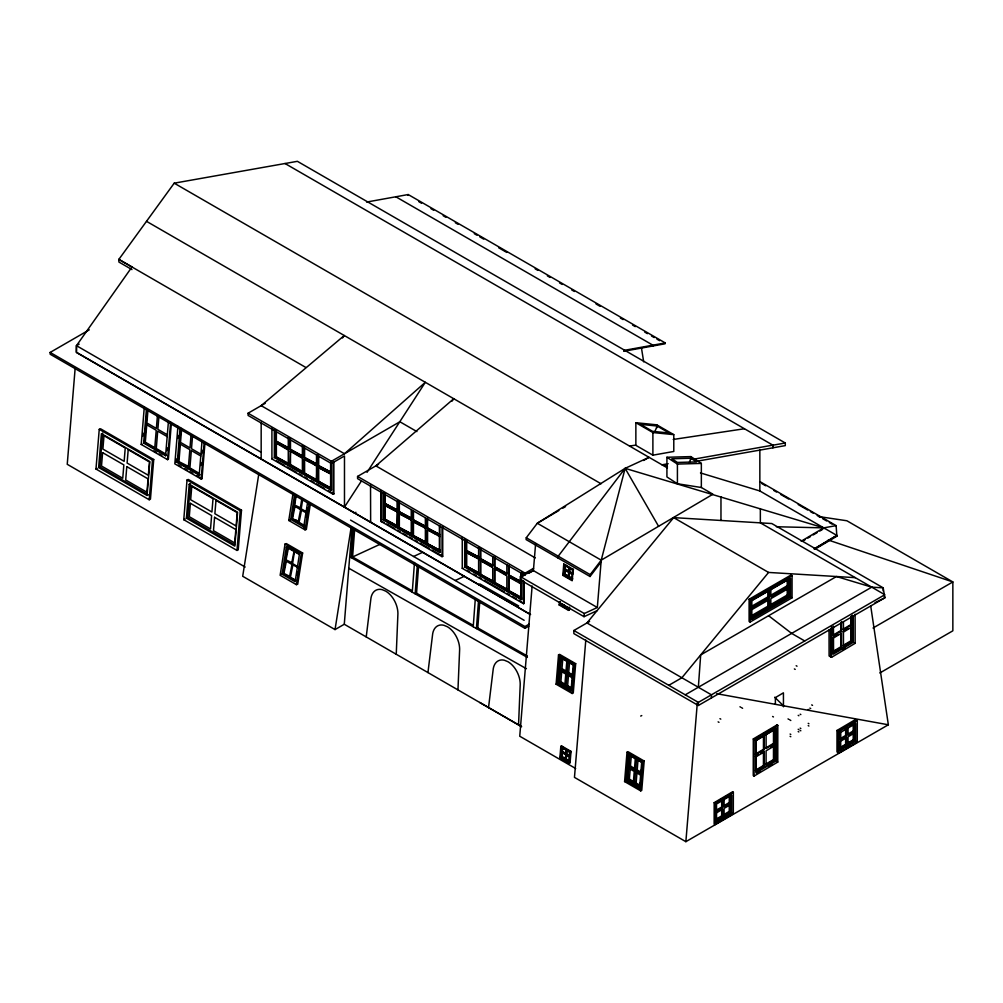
<?xml version="1.0" encoding="UTF-8"?>
<svg xmlns="http://www.w3.org/2000/svg" width="1003" height="1003" viewBox="0 0 1003 1003"><rect width="100%" height="100%" fill="white"/><g stroke="black" fill="none" stroke-linecap="round" stroke-linejoin="round"><path stroke-width="1.5" d="M714.174 802.663L714.149 824.14L714.926 824.579L733.318 813.709L733.343 792.232L732.566 791.793L714.174 802.663L714.951 803.102L733.343 792.232M714.926 824.579L714.951 803.102M716.543 821.733L716.518 804.017L731.714 795.078L731.701 812.769L716.543 821.733L715.766 821.294L715.791 803.591M721.684 815.865L721.696 808.731L722.611 809.258L722.611 816.392L716.506 819.99L715.578 819.476L721.684 815.865L722.611 816.392M722.624 800.407L722.624 807.54L716.518 811.151L715.59 810.625L721.696 807.014L721.696 801.309M724.103 799.541L724.091 806.663L730.197 803.064L730.197 795.931M723.163 815L729.256 811.389L729.269 804.256M723.163 806.149L729.269 802.538L729.281 795.404M730.184 811.903L730.197 804.782L724.091 808.393L724.078 815.514L730.184 811.903L729.256 811.389M715.766 821.294L730.924 812.33L730.936 794.639L717.045 802.851M753.291 738.948L753.253 775.607L754.08 776.071L777.776 762.067L777.814 725.407L776.986 724.943L753.291 738.948L754.118 739.412L777.814 725.407M754.08 776.071L754.118 739.412M755.372 770.304L763.446 765.527L763.459 751.598L764.136 751.987L764.123 765.916L756.049 770.693L756.061 756.764L764.136 751.987M755.384 754.093L763.459 749.329L763.471 735.4M764.148 749.705L764.161 735.776L756.074 740.553L756.061 754.482L764.148 749.705L763.459 749.329M765.402 764.374L773.476 759.61L773.489 745.68L774.166 746.056L774.153 759.986L766.079 764.762L766.091 750.833L774.166 746.056M765.414 748.175L773.489 743.399L773.501 729.469M774.166 743.787L774.191 729.858L766.104 734.622L766.091 748.551L774.166 743.787L773.489 743.399M756.412 771.62L775.131 760.55L775.169 728.14M775.958 761.026L775.983 728.604L755.936 740.465L755.898 772.874L775.958 761.026L775.131 760.55M776.986 724.943L776.949 761.603L777.776 762.067M836.991 730.46L836.978 751.949L838.872 753.015L857.264 742.145L857.289 720.668L855.396 719.59L836.991 730.46L838.897 731.538L857.289 720.668M838.094 752.576L838.119 731.099L856.512 720.229M838.872 753.015L838.897 731.538M840.489 750.169L840.514 732.478L855.672 723.514L855.647 741.217L840.489 750.169L839.712 749.73L854.869 740.778L854.895 723.075M839.524 747.912L845.629 744.301L845.642 737.18M839.536 739.061L845.642 735.45L845.654 728.328M846.557 744.828L846.57 737.694L840.464 741.305L840.451 748.439L846.557 744.828L845.629 744.301M839.737 732.027L840.514 732.478L840.464 739.587L846.57 735.976L846.57 728.855M847.109 743.436L853.214 739.825L853.214 732.704L854.142 733.218L854.13 740.352L848.036 743.95L847.109 743.436L847.109 737.732M848.036 743.95L848.036 736.829L854.142 733.218M848.049 727.977L848.036 735.111L854.142 731.5L854.155 724.367L853.227 723.853L853.214 730.974L848.337 733.857M853.754 738.672L853.754 734.246M853.766 729.82L853.766 725.395M529.421 613.986L76.353 352.404L76.466 345.671L131.97 266.974L118.893 259.426L305.79 367.437M396.248 654.257L397.852 615.265A19.157 12.099 65.2 0 0 385.666 591.106L382.105 589.639A19.157 12.099 65.2 0 0 370.771 599.631L366.233 636.93M457.97 689.901L459.575 650.897A19.157 12.099 65.2 0 0 447.376 626.737L443.827 625.27A19.157 12.099 65.2 0 0 432.494 635.263L427.955 672.562M518.551 724.868L520.156 685.876A19.157 12.099 65.2 0 0 507.957 661.717L504.409 660.25A19.157 12.099 65.2 0 0 493.075 670.242L488.536 707.541M698.351 687.268L700.683 654.921L836.477 576.524L871.745 587.156L883.192 587.846L884.822 597.826L698.351 705.485L573.866 633.62L573.866 630.511L589.601 621.421M479.76 702.476L521.648 726.686L344.28 624.255L335.04 629.583L242.701 576.274L258.736 474.406M344.28 624.255L352.028 527.754M353.395 528.543L351.213 557.605L380.388 544.14M354.661 529.258L352.58 556.978L412.271 590.805M412.258 592.196L414.49 562.52M417.273 565.73L415.167 593.839L416.558 593.224L473.278 625.37M416.558 593.224L418.627 565.617M473.215 626.737L475.297 599.017M478.506 600.86L476.425 628.555L477.792 627.928L527.377 656.025M477.792 627.928L479.76 601.75M75.162 368.164L67.239 464.301L245.183 567.046M95.975 469.028L99.247 429.334L100.501 428.757L153.722 459.499L150.45 499.181L149.209 499.757L95.975 469.028L97.216 468.451M98.633 467.511L101.416 433.635L149.836 461.581L147.04 495.457L98.633 467.511L99.874 466.934L148.281 494.88L147.04 495.457M99.874 466.934L102.67 433.058M171.363 423.341L168.404 459.249L167.539 459.637L141.21 444.442L144.307 406.98M142.727 436.242L142.978 433.12M143.63 443.063L144.495 442.662L166.423 455.324L165.558 455.726L143.63 443.063L146.413 409.262M144.495 442.662L147.153 410.403M147.98 409.939L146.902 422.99L156.368 428.457L157.446 415.405M149.209 499.757L152.481 460.076L153.722 459.499M158.938 416.27L157.86 429.322L167.338 434.788M165.558 455.726L168.416 421.736M166.799 450.723L167.062 447.639M167.539 459.637L170.623 422.175M177.932 426.388L174.835 463.85L201.164 479.045L202.017 478.657L204.988 442.749M175.826 461.894L176.089 458.772M177.757 438.474L178.02 435.352M177.255 462.471L178.108 462.07L200.048 474.732L199.183 475.134L177.255 462.471L180.038 428.67M178.108 462.07L180.904 428.268M181.593 429.347L180.515 442.398L189.993 447.865L191.059 434.813M183.762 519.704L187.034 480.011L188.276 479.447L241.51 510.176L238.238 549.87L236.984 550.434L183.762 519.704L185.003 519.128M188.401 467.072L189.843 449.67L180.364 444.204L178.935 461.606L189.078 466.759M192.563 435.678L191.485 448.73L200.951 454.196M186.408 518.187L189.203 484.311L190.445 483.734L187.649 517.611L186.408 518.187L234.815 546.134L237.611 512.27L189.203 484.311M199.183 475.134L202.029 441.144M200.801 465.517L201.051 462.446M201.816 453.231L202.067 450.159M201.164 479.045L204.123 443.15M236.984 550.434L240.256 510.753L241.51 510.176M643.638 460.49L649.029 457.305L625.132 468.351L601.223 560.163L597.324 607.505L533.395 570.607L520.381 576.612L520.118 579.784L584.047 616.682L597.061 610.677M815.627 548.779L836.853 536.241L836.138 525.635L823.764 527.866L625.132 468.351L537.307 523.253L526.274 537.746L526.124 539.589L590.04 576.499L601.073 562.006M532.129 586.003L519.742 736.227L575.672 768.511M535.627 543.601L533.395 570.607L528.669 573.327M558.082 558.044L558.232 556.189L625.132 468.351L658.582 526.299M569.591 607.179L569.353 610L568.538 610.376L559.16 604.959L559.398 602.139M560.025 601.762L559.787 604.608L568.024 609.36M560.213 601.762L559.975 604.583L569.353 610M563.46 574.982L564.275 574.606L572.512 579.37L571.697 579.747L563.46 574.982L564.275 565.053L572.525 569.804L573.34 569.428M564.275 574.606L565.09 564.676M564.664 574.393L568.563 576.148L564.664 574.393L565.479 570.043L568.902 572.023L568.676 574.769M569.202 568.425L568.488 571.397L565.065 569.428L565.404 565.291L567.685 566.607M556.101 684.209L558.521 654.846L559.574 654.357L575.684 663.66L573.265 693.023L572.211 693.512L556.101 684.209L557.154 683.72M565.14 574.167L565.479 570.043M565.065 569.428L565.893 565.065M557.555 683.382L559.712 657.191L560.765 656.714L558.596 682.893L557.555 683.382L571.02 691.155L573.189 664.976L559.712 657.191M559.26 682.516L560.213 670.857L565.767 674.066L564.802 685.713L559.26 682.516L560.878 681.764L565.316 684.322M560.338 669.427L561.291 657.767L566.845 660.977L565.88 672.624L560.338 669.427L561.968 668.675L566.407 671.233M568.087 576.374L568.902 572.023M568.488 571.397L568.826 567.272M572.199 578.744L568.776 576.775L569.115 572.638L571.886 573.741M569.19 571.798L573.089 573.553L569.19 571.798L570.005 567.447M568.776 576.775L569.591 572.425M569.666 571.585L569.892 568.826M560.878 681.764L561.843 670.104M561.968 668.675L562.808 658.482M568.538 610.376L568.776 607.555M571.697 579.747L572.525 569.804M572.613 573.779L573.428 569.428M560.827 746.357L559.9 757.666L569.278 763.082L570.093 762.706L571.02 751.397L561.642 745.981L560.827 746.357L570.206 751.774L571.02 751.397M572.262 680.861L571.547 689.613L565.993 686.403L566.958 674.756L572.5 677.953M573.227 669.239L572.625 676.524L567.071 673.314L568.037 661.667L573.578 664.864M570.093 762.706L560.527 757.315L561.341 747.373L569.579 752.125L570.494 751.749L569.93 757.428M560.94 754.469L561.642 745.981M560.527 757.315L561.329 756.939L562.044 748.414M561.718 756.713L562.533 752.363L565.955 754.344L565.617 758.469L561.718 756.713L565.617 758.469M562.131 751.749L562.946 747.398L562.131 751.749L565.554 753.717L566.256 750.745M565.993 686.403L567.623 685.651L568.588 674.003M567.071 673.314L568.701 672.562L569.541 662.369M562.194 756.5L562.533 752.363M565.14 758.694L565.955 754.344M565.554 753.717L566.369 749.366M565.842 759.095L569.742 760.851L565.842 759.095L566.181 754.958L568.939 756.061M566.244 754.118L570.155 755.873L566.244 754.118L567.071 749.768M566.319 758.87L566.657 754.745M566.733 753.905L566.958 751.147M572.211 693.512L574.631 664.149L575.684 663.66M569.579 752.125L568.764 762.067L569.579 761.691L561.329 756.939M569.666 756.099L570.017 751.974L566.595 749.993M569.278 763.082L570.206 751.774M584.047 616.682L584.298 613.523L597.324 607.505M590.04 576.499L590.19 574.644L601.223 560.163L712.945 494.216L701.348 487.508L677.414 483.747L666.92 476.939L666.92 457.268L690.854 456.603L701.348 463.411L701.348 487.508M585.79 640.102L574.468 777.375L685.864 841.68L888.345 724.78L870.717 605.937M624.593 781.575L627.013 752.212L628.066 751.723L644.177 761.026L641.757 790.389L640.704 790.878L624.593 781.575L625.646 781.086M626.035 780.748L628.191 754.569L629.245 754.08L627.088 780.259L626.035 780.748L639.513 788.534L640.566 788.045L627.088 780.259M627.74 779.883L628.705 768.235L634.247 771.432L633.294 783.092L627.74 779.883L629.37 779.13L634.924 782.34M628.818 766.793L629.784 755.146L635.338 758.343L634.372 770.003L628.818 766.793L630.448 766.041L634.886 768.611M629.37 779.13L630.335 767.483M630.448 766.041L631.288 755.848M640.39 782.603L640.027 786.979L634.485 783.782L635.438 772.122L640.992 775.332L640.754 778.24M641.469 769.514L641.105 773.89L635.563 770.68L636.529 759.033L642.07 762.23L641.832 765.151M634.485 783.782L636.115 783.03L637.068 771.37M635.563 770.68L637.193 769.94L638.033 759.735M639.513 788.534L641.669 762.343L642.722 761.866M640.704 790.878L643.124 761.515L644.177 761.026M685.864 841.68L697.323 702.852M285.053 544.065L280.138 575.283L296.399 584.661L297.715 584.21L302.63 552.992L286.382 543.613L285.053 544.065L301.314 553.455L302.63 552.992M310.328 504.12L306.354 529.396L305.037 529.847L288.776 520.469L292.989 493.714M282.069 574.205L286.356 547.011L287.673 546.547L283.398 573.741L282.069 574.205L295.108 581.727L299.383 554.534L286.356 547.011M290.707 519.391L292.023 518.927L305.062 526.45L303.733 526.914L290.707 519.391L294.506 495.219M292.023 518.927L295.835 494.755M290.118 576.512L283.924 573.453L286.457 560.752M292.262 562.909L286.056 559.85L288.588 547.149M295.371 519.742L298.756 521.698L292.55 518.639L295.083 505.938M300.887 508.095L294.694 505.036L296.224 495.319M289.554 576.7L292.086 563.999M291.697 563.109L294.23 550.409M298.192 521.886L300.724 509.185M300.323 508.295L301.853 498.566M296.073 580.461L290.431 577.214L292.964 564.513M298.217 566.871L292.575 563.611L294.543 551.111L299.057 553.719M304.699 525.647L299.07 522.4L301.602 509.7M306.843 512.057L301.201 508.797L302.743 499.08M303.733 526.914L307.545 502.741M296.951 574.907L297.389 572.136M306.015 517.322L306.454 514.539M307.068 510.665L307.495 507.882M296.399 584.661L301.314 553.455M305.037 529.847L309.25 503.092M335.04 629.583L351.088 527.728M407.995 195.409L408.208 194.544L665.252 342.938L665.027 343.803L623.741 351.276M689.312 462.646L690.791 458.233L696.458 461.919L677.476 462.446L671.809 458.772L690.791 458.233M654.909 431.616L657.103 426.024L669.202 433.008L652.552 431.328L640.453 424.344L657.103 426.024M361.143 481.415L344.48 507.067L344.48 455.976L331.391 463.524L248.08 415.43L248.08 413.211L265.218 403.319M367.035 472.338L425.322 382.306L344.48 453.757L261.169 405.651L344.28 335.516L342.487 337.973M118.793 259.476L174.209 183.173L297.389 161.32L785.286 443L785.286 445.62L696.458 461.305M451.977 401.187L453.77 398.718L375.849 465.868L535.301 557.931M883.192 590.955L883.192 587.846L771.796 523.541L673.652 517.623L586.956 622.951L711.428 694.816L711.428 697.925M855.271 577.653L768.574 572.437L681.877 677.765L668.8 685.312M814.298 549.042L836.853 535.426L759.848 490.969L700.47 472.927M832.753 635.338L840.815 630.561L840.802 622.8M850.807 616.87L850.82 624.618L842.758 629.395L843.448 629.784L851.497 624.994L851.484 615.692M841.479 621.634L841.492 630.937L833.443 635.726L833.418 626.399M834.107 636.83L838.132 634.435M844.112 630.887L848.137 628.492M833.468 651.963L833.443 638.008L841.504 633.219L841.53 647.173L833.468 651.963L832.791 651.574L840.84 646.797L840.815 632.843M843.473 646.02L843.448 632.066L851.509 627.276L851.534 641.23L843.473 646.02L842.796 645.631L850.857 640.854L850.82 626.9M832.503 653.68L852.512 641.795L852.462 615.228M853.29 615.98L853.34 642.259L833.33 654.144L833.28 626.311M842.507 649.856L845.14 648.302M829.042 629.972L829.092 655.987L831.525 657.341L855.158 643.312L855.095 614.237M558.847 510.54L537.307 523.253L601.223 560.163M562.884 508.157L565.567 506.565M801.171 541.219L823.764 527.866L823.764 528.694M802.538 541.231L805.196 539.664M807.854 538.097L810.499 536.53M813.157 534.963L817.132 532.606M819.79 531.038L822.435 529.471M814.26 548.766L836.853 535.426L836.853 536.241M756.438 739.198L760.45 736.829M763.133 735.249L765.803 733.669M768.474 732.09L772.486 729.72M755.397 740.164L758.092 738.584M765.427 734.246L768.122 732.654M755.384 756.375L758.08 754.783M760.763 753.19L763.459 751.598M770.793 747.273L773.489 745.68M757.202 773.275L759.835 771.721M769.05 766.267L771.683 764.712M849.842 726.059L852.362 724.567M722.611 809.258L716.518 812.869L715.59 812.342M841.128 747.611L844.915 745.367M847.435 743.875L852.487 740.891M715.465 823.363L719.402 821.031M722.035 819.476L724.655 817.934M727.288 816.379L729.908 814.825M847.297 747.147L849.917 745.593M528.819 626.123L524.97 628.342L50.15 354.209L50.15 352.429L89.292 329.824M530.6 614.538L76.466 352.341L76.466 345.671L79.174 344.117M275.838 430.287L275.838 440.981L288.814 447.865M271.913 428.156L271.913 458.923L272.59 458.534M274.333 457.544L274.998 457.155L331.454 489.74L330.789 490.128L274.333 457.544L274.333 429.159M275.838 456.666L288.275 463.85L288.275 450.096L275.838 442.912L275.838 456.666L288.814 463.549M289.955 438.436L289.955 449.131L302.919 456.014M289.955 451.062L302.392 458.246L302.392 471.999L289.955 464.815L290.481 450.761L290.481 464.514L302.919 471.698M304.059 446.586L304.059 457.28L317.036 464.163L317.036 454.986M313.3 463.938L317.036 466.094L316.509 480.149L304.059 472.965L304.059 459.211L310.817 462.496M304.059 457.28L317.036 464.163M304.059 472.965L317.036 479.848M304.059 459.211L317.036 466.094M318.177 454.735L318.177 465.43L331.153 472.313L331.153 463.135M318.177 467.36L331.153 474.231L330.626 488.298L318.177 481.114L318.177 467.36L329.912 473.516M248.08 413.211L331.391 461.305L399.884 421.761L416.897 431.591M318.177 465.43L331.153 472.313M318.177 481.114L331.153 487.997M357.569 476.425L525.121 573.164L525.121 575.383L357.569 478.644L357.569 476.425L378.557 464.301M271.913 458.923L333.197 494.303L333.874 493.915L333.874 461.606M384.701 494.178L384.701 503.356L397.677 510.226L397.677 501.061M384.701 505.286L397.677 512.157L397.15 526.224L384.701 519.04L384.701 505.286L396.436 511.442M370.646 522.187L370.533 485.088M384.701 503.356L397.677 510.226M380.789 490.517L380.789 521.297L384.124 522.45M383.196 493.025L383.196 519.905L383.873 519.516L440.33 552.114M384.701 519.04L397.677 525.911M398.818 511.505L411.794 518.375L398.818 511.505L398.818 502.327M398.818 527.189L411.794 534.06L398.818 527.189L398.818 513.436L410.54 519.592M398.818 513.436L411.794 520.306M412.935 519.654L425.899 526.525L412.935 519.654L412.935 510.477M412.935 535.339L425.899 542.209L412.935 535.339L412.935 521.573L420.921 525.585M412.935 521.573L425.899 528.456L423.416 527.026M427.052 527.791L440.016 534.674L427.052 527.791L427.052 518.626M427.052 543.476L440.016 550.359L427.052 543.476L427.052 529.722L440.016 536.605L437.534 535.163M380.789 521.297L442.06 556.678L442.737 556.289L442.737 527.051M466.182 550.396L479.158 557.267L466.182 550.396L466.182 541.219M466.182 552.327L479.158 559.198L466.182 552.327L466.182 566.081L479.158 572.951L466.182 566.081M462.258 537.558L462.258 568.337L462.935 567.949M464.677 538.561L464.677 566.946L465.342 566.557L521.798 599.155L521.798 579.734M480.299 549.368L480.299 558.546L493.263 565.416M480.299 560.476L492.736 567.66L492.736 581.414L480.299 574.23L480.299 560.476L492.022 566.632M480.299 574.23L493.263 581.101M494.404 557.518L494.404 566.695L507.38 573.566M494.404 568.613L506.854 575.797L506.854 589.563L494.404 582.379L494.404 568.613L497.425 569.754M494.404 582.379L507.38 589.25M508.521 565.667L508.521 574.844L521.497 581.715M508.521 576.763L520.971 583.947L520.971 597.7L508.521 590.516L508.521 576.763L516.52 580.775M525.121 573.164L533.596 568.275M508.521 590.516L521.497 597.399M464.677 566.946L521.134 599.543L521.798 599.155M462.258 568.337L523.541 603.718L524.218 603.33L524.218 581.778M50.15 352.429L524.97 626.562L528.97 624.255M749.103 599.242L791.041 575.02L792.057 575.609L792.057 597.826L750.106 622.036L749.103 621.459L749.103 599.242L750.106 599.819L792.057 575.609M750.658 600.145L751.673 600.722L790.489 578.305L790.489 596.923L751.673 619.34L750.658 618.751L789.486 596.334L790.489 596.923M751.197 606.539L767.822 596.948L769.314 597.801L769.314 590.24L751.41 600.571L751.41 608.144L769.314 597.801M770.617 595.331L787.23 585.739L788.722 586.592L788.722 579.032L770.831 589.363L770.831 596.935L788.722 586.592M751.197 615.842L767.822 606.251L769.314 607.116L769.314 599.543L751.41 609.887L751.41 617.447L769.314 607.116M770.617 604.633L787.23 595.042L788.722 595.907L788.722 588.335L770.831 598.678L770.831 606.238L788.722 595.907M685.262 694.816L871.745 587.156M573.866 630.511L698.351 702.376L884.822 594.716L760.349 522.851L760.349 508.609M873.036 628.016L952.85 581.941L952.85 630.812L879.807 672.988M875.005 602.69L884.822 597.826L884.17 595.08M141.21 444.442L142.075 444.041M355.94 512.32L354.573 512.959L353.194 512.182M413.587 556.477L422.727 552.252M455.224 580.511L464.364 576.286M559.16 604.959L560.602 604.232L567.66 608.307M640.704 716.067L641.757 715.578M288.776 520.469L290.093 520.005M298.606 567.773L292.4 564.714M366.596 202.067L408.208 194.544M623.653 350.461L665.252 342.938M629.533 446.047L635.513 445.144L652.89 455.174L673.79 451.463L673.79 434.65L656.764 424.821L635.864 422.714L635.864 445.345M668.174 463.712L662.018 464.803L667.434 466.445L664.839 464.953M694.339 459.073L772.824 445.144L772.924 447.814L772.924 445.194L285.028 163.514M772.924 445.194L785.286 443M673.226 439.464L744.427 428.745M666.92 457.268L677.414 464.088L701.348 463.411M776.385 526.751L823.764 527.866M635.864 422.714L652.89 432.544L673.79 434.65M819.062 516.608L846.896 520.77L952.85 581.941L828.215 540.015M716.706 693.7L888.345 724.78M850.82 624.618L851.497 624.994M840.815 630.561L841.492 630.937M842.771 631.689L843.448 632.066M850.857 640.854L851.534 641.23M852.512 641.795L853.34 642.259M854.33 642.848L855.158 643.312M832.766 637.62L833.443 638.008M840.84 646.797L841.53 647.173M796.181 665.729L797.009 666.193M794.376 668.926L795.203 669.39M774.692 697.223L783.456 705.786M772.611 716.481L773.451 716.944M739.963 706.776L740.791 707.24M741.781 707.83L742.609 708.294M719.953 718.662L720.781 719.126M718.135 721.859L718.975 722.323M811.703 704.896L812.53 705.36M853.214 730.974L854.142 731.5M809.885 708.093L810.712 708.557M808.23 709.422L808.907 709.811M845.642 735.45L846.57 735.976M853.214 739.825L855.647 741.217M856.487 741.706L857.264 742.145M800.156 714.199L800.833 714.575M798.2 715.352L798.877 715.728M808.217 723.351L808.894 723.727M808.217 725.633L808.894 726.009M788.019 718.9L788.847 719.364M789.837 719.941L790.803 720.505M800.143 728.115L800.82 728.504M798.187 729.269L798.864 729.657M800.143 730.397L800.82 730.786M798.187 731.551L798.864 731.939M790.113 734.046L790.79 734.434M790.113 736.327L790.79 736.716M518.664 605.937L479.785 583.909L479.697 585.125L478.544 584.473M415.568 548.139L417.787 549.393M773.476 759.61L774.153 759.986M763.446 765.527L764.123 765.916M349.834 556.828L527.377 657.429M348.894 568.275L526.425 668.725M729.269 802.538L730.197 803.064M721.696 807.014L722.624 807.54M730.924 812.33L731.701 812.769M732.541 813.27L733.318 813.709M418.815 201.653L421.523 203.22M430.989 208.687L433.697 210.241M443.163 215.708L445.871 217.275M455.337 222.741L458.045 224.308M474.281 233.674L476.989 235.241M479.697 236.796L483.747 239.14M498.629 247.728L506.753 252.417M535.163 268.817L537.859 270.384M547.337 275.85L550.045 277.417M559.511 282.884L562.219 284.438M571.685 289.905L574.393 291.472M596.033 303.972L600.095 306.316M620.381 318.026L623.089 319.593M632.567 325.06L635.263 326.614M644.741 332.081L647.436 333.648M651.499 335.992L654.207 337.56M656.915 339.114L659.623 340.681M395.834 196.776L652.878 345.182L653.003 345.972M760.299 481.841L836.138 525.635L836.138 526.45M761.653 483.446L765.715 485.791M773.84 490.48L776.548 492.047M780.61 494.391L788.734 499.093M798.212 504.559L807.703 510.038M810.411 511.593L813.12 513.16M817.182 515.504L819.89 517.072M822.598 518.639L826.66 520.983M829.368 522.55L832.076 524.105M174.209 183.173L667.434 467.937M673.652 517.623L768.574 572.437M146.501 221.324L601.048 483.759M791.041 597.236L792.057 597.826M804.732 640.955L791.643 633.394L768.574 615.717M131.97 269.581L118.893 262.034L118.893 259.426M526.274 537.746L590.19 574.644M569.528 567.673L572.951 569.641M565.542 569.202L568.964 571.183M565.002 570.268L568.425 572.237M569.115 572.638L572.537 574.619M569.253 576.549L572.675 578.53M520.381 576.612L584.298 613.523M567.861 607.479L565.103 606.389L568.525 608.37M480.299 558.546L492.736 565.73L492.736 556.552M494.404 566.695L506.854 573.879L506.854 564.702M508.521 574.844L520.971 582.016L520.971 572.851M275.838 440.981L288.275 448.165L288.275 437.471M289.955 449.131L302.392 456.315L302.392 445.62M428.82 530.136L435.039 533.734M499.92 571.183L506.139 574.782M519.002 582.204L521.497 583.646M288.814 449.795L276.364 442.611L276.364 456.365M294.218 452.905L302.919 457.945M383.196 519.905L439.653 552.503L439.653 525.61M386.782 523.98L394.781 528.594M397.439 530.136L400.109 531.678M402.767 533.22L406.767 535.527M409.437 537.056L412.095 538.598M414.766 540.141L417.424 541.67M420.094 543.212L429.409 548.591M432.08 550.133L442.737 556.289M466.934 570.256L469.592 571.798M473.592 574.105L476.262 575.634M478.92 577.176L481.59 578.718M484.248 580.261L504.233 591.795M506.891 593.325L509.562 594.867M512.22 596.409L516.219 598.716M518.89 600.245L521.547 601.787M276.59 460.853L284.576 465.467M287.247 466.997L296.575 472.388M299.233 473.917L301.903 475.46M304.561 477.002L307.231 478.531M311.218 480.838L313.889 482.38M316.547 483.922L324.546 488.536M328.545 490.843L333.874 493.915M76.466 345.671L261.169 452.303M350.561 520.093L524.143 620.305M558.521 654.846L574.631 664.149M294.518 506.139L300.16 509.386M301.038 509.9L306.667 513.147M167.188 436.593L157.709 431.127L156.28 448.529L165.746 453.995M200.801 456.001L191.335 450.535L189.906 467.937L199.371 473.403M568.701 672.562L573.139 675.119M303.646 527.829L306.354 529.396M567.623 685.651L572.061 688.221M558.596 682.893L570.732 689.888M153.923 450.886L156.556 452.403M159.189 453.92L161.822 455.437M178.333 464.978L180.966 466.495M184.916 468.777L187.548 470.294M190.181 471.811L192.802 473.328M196.751 475.61L202.017 478.657M99.247 429.334L152.481 460.076M187.034 480.011L240.256 510.753M289.152 548.002L293.666 550.609M627.013 752.212L643.124 761.515M628.191 754.569L641.669 762.343M285.893 560.953L291.522 564.2M637.193 769.94L641.632 772.498M187.649 517.611L234.715 544.792M283.398 573.741L295.12 580.511M636.115 783.03L640.553 785.587M633.695 785.738L636.378 787.292M562.156 746.997L570.394 751.749M562.47 747.611L565.893 749.592M562.608 751.523L566.031 753.504M562.056 752.589L565.479 754.557M566.181 754.958L569.604 756.939M641.506 348.267L643.688 361.832M843.435 622.036L843.448 629.784M831.462 626.737L831.525 657.341M830.634 628.969L830.685 656.877M783.456 706.776L783.431 692.822L775.369 697.612L775.382 704.332M789.486 577.728L789.486 596.334M787.23 579.684L787.23 585.739M787.23 588.987L787.23 595.042M767.822 590.892L767.822 596.948M767.822 598.691L767.822 606.251M759.848 449.482L759.848 490.969M751.673 600.722L751.673 619.34M750.106 599.819L750.106 622.036M720.969 496.648L720.969 520.469M698.351 702.376L698.351 705.485M690.854 456.603L690.854 459.612M677.414 464.088L677.414 483.747M656.764 424.821L656.764 427.88M652.89 432.544L652.89 455.174M524.97 626.562L524.97 628.342M523.541 572.939L523.541 576.01M523.541 580.637L523.541 603.718M521.798 572.262L521.798 576.75M521.134 572.65L521.134 577.139M521.134 580.123L521.134 599.543M509.048 565.366L509.048 574.531M509.048 576.462L509.048 590.215M494.943 557.217L494.943 566.382M494.943 568.312L494.943 582.066M480.826 549.067L480.826 558.232M480.826 560.163L480.826 573.917M478.619 546.873L478.619 557.58M478.619 559.511L478.619 573.265M466.708 540.918L466.708 550.083M466.708 552.014L466.708 565.767M465.342 539.677L465.342 566.557M442.06 527.44L442.06 556.678M439.49 525.81L439.49 534.975M439.49 536.906L439.49 550.66M427.579 518.325L427.579 527.49M427.579 529.421L427.579 543.175M425.372 517.661L425.372 526.838M425.372 528.757L425.372 542.523M413.462 511.706L413.462 519.341M413.462 521.272L413.462 535.025M411.255 509.511L411.255 518.689M411.255 520.62L411.255 534.373M399.344 502.027L399.344 511.191M399.344 513.122L399.344 526.876M397.15 501.362L397.15 510.54M397.15 512.47L397.15 526.224M385.227 493.877L385.227 503.042M385.227 504.973L385.227 518.727M383.873 492.636L383.873 519.516M381.453 491.671L381.453 520.908M333.197 461.994L333.197 494.303M331.391 461.305L331.454 489.74M330.789 463.248L330.789 490.128M330.626 463.449L330.626 472.614M330.626 474.544L330.626 488.298M318.703 455.951L318.703 465.129M318.703 467.047L318.703 480.813M316.509 455.299L316.509 464.464M316.509 466.395L316.509 480.149M304.599 447.802L304.599 456.979M304.599 458.91L304.599 472.664M290.481 439.653L290.481 448.83M276.364 431.503L276.364 440.681M274.998 430.262L274.998 457.155M261.169 422.376L261.169 458.973M102.607 452.641L101.504 466.006L122.742 478.268L123.845 464.903L102.607 452.641M103.999 435.703L102.895 449.068L124.146 461.33L125.237 447.965L103.999 435.703M126.804 466.621L125.701 479.973L146.952 492.247L148.055 478.882L126.804 466.621M128.208 449.683L127.105 463.047L148.344 475.309L149.447 461.944L128.208 449.683M146.751 424.796L145.31 442.198L154.788 447.664L156.217 430.262L146.751 424.796M190.382 503.318L189.279 516.683L210.517 528.945L211.62 515.58L190.382 503.318M191.774 486.38L190.67 499.745L211.921 512.006L213.025 498.641L191.774 486.38M214.592 517.297L213.489 530.662L234.727 542.924L235.83 529.559L214.592 517.297M215.984 500.359L214.88 513.724L236.119 525.986L237.222 512.621L215.984 500.359M563.774 564.025L562.833 575.346L572.211 580.762L573.152 569.441L563.774 564.025M561.467 603.793L564.89 605.762L561.467 603.793"/></g></svg>
